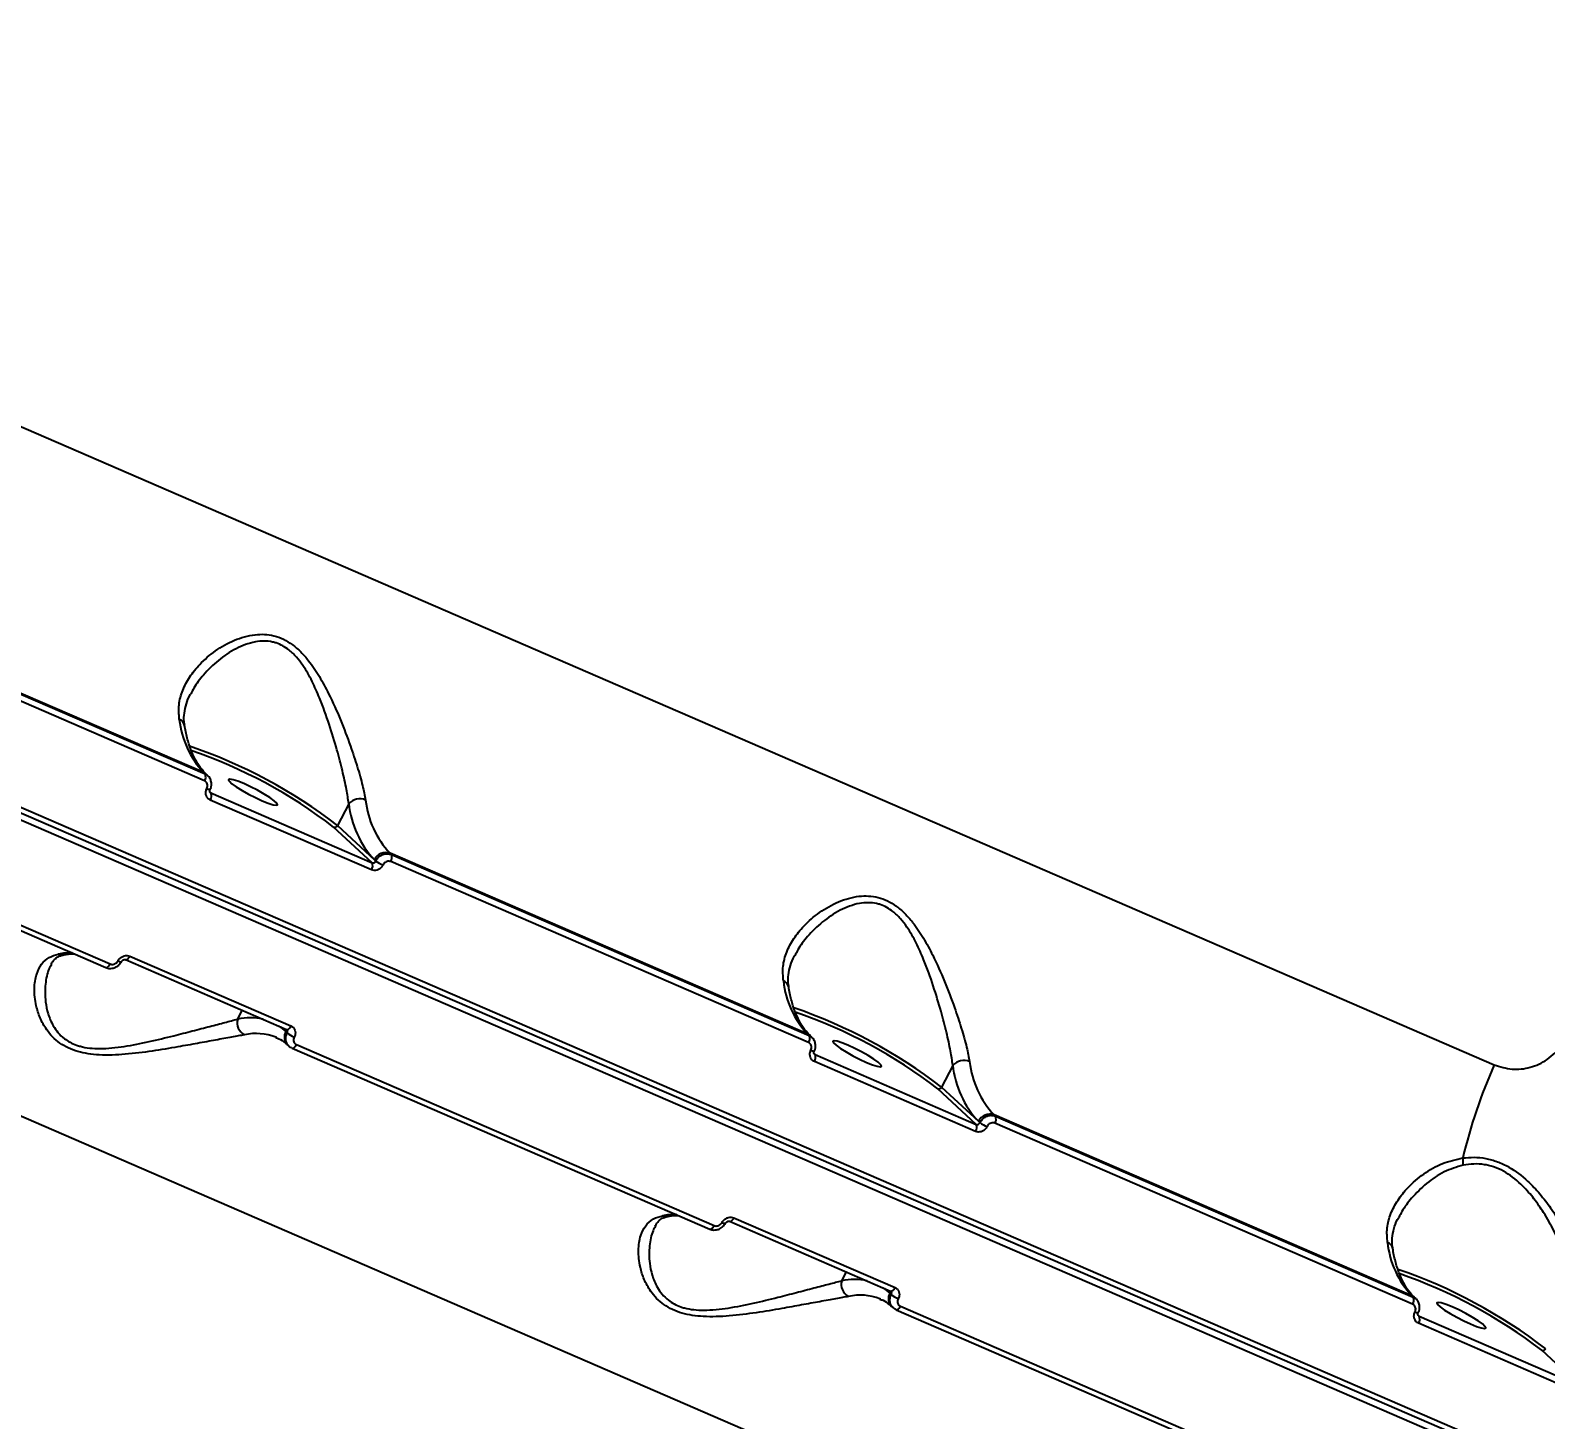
# Model space of a CAD drawing. Header units: millimetres. Extents: x -4153 to 4002, y -5023 to 3197.
# Drawn here: x -508.7 to -260.3, y -1934.5 to -1706.7 of the extents above; entities that cross this region are included whole.
import ezdxf

# ---------------------------------------------------------------- set-up
doc = ezdxf.new("R2010")
doc.units = ezdxf.units.MM
for name, color, linetype in [('DIKOM_ОБЪЕКТ', 7, 'Continuous'), ('DIKOM_РАЗМЕР_ЗОНА', 7, 'Continuous'), ('DIKOM_РАЗМЕР_ОБЪЕКТА', 7, 'Continuous')]:
    doc.layers.add(name, color=color, linetype=linetype)
doc.styles.add('style1', font='arialbd.ttf', dxfattribs={"width": 0.8})
doc.dimstyles.new('1-50', dxfattribs={"dimtxt": 300, "dimasz": 200, "dimexe": 100, "dimexo": 0, "dimgap": 100, "dimtad": 1, "dimtxsty": 'style1', "dimcen": 200, "dimclrd": 7, "dimclre": 7, "dimclrt": 7, "dimadec": 1, "dimazin": 2, "dimtfac": 1, "dimtmove": 0, "dimatfit": 2, "dimfxl": 0, "dimlwd": 25, "dimlwe": 18, "dimarcsym": 0})

# ---------------------------------------------------------------- blocks, each defined once
blk = doc.blocks.new('*D9')
at = {"layer": 'Defpoints', "color": 0, "transparency": 16777216}
for p in [(2370.19, 1747.32), (-2106.31, -2974.61), (1195.51, -2974.61)]:
    blk.add_point(p, dxfattribs=at)
at = {"layer": 'DIKOM_РАЗМЕР_ОБЪЕКТА', "color": 7, "lineweight": 18, "transparency": 16777216}
for p, q in [((2370.19, 1747.32), (-2206.31, 1747.32)), ((1195.51, -2974.61), (-2206.31, -2974.61))]:
    blk.add_line(p, q, dxfattribs=at)
at = {"layer": 'DIKOM_РАЗМЕР_ОБЪЕКТА', "color": 7, "lineweight": 25, "transparency": 16777216}
blk.add_line((-2106.31, 1547.32), (-2106.31, -2774.61), dxfattribs=at)
at = {"layer": 'DIKOM_РАЗМЕР_ОБЪЕКТА', "color": 7, "transparency": 16777216}
for points in [[(-2139.64, 1547.32), (-2072.98, 1547.32), (-2106.31, 1747.32)], [(-2139.64, -2774.61), (-2072.98, -2774.61), (-2106.31, -2974.61)]]:
    blk.add_solid(points, dxfattribs=at)
at = {"layer": 'DIKOM_РАЗМЕР_ОБЪЕКТА', "color": 7, "transparency": 16777216, "insert": (-2359.48, -612.26), "char_height": 300, "attachment_point": 5, "rotation": 90, "style": 'style1'}
blk.add_mtext('{\\fArial|b0|i0|c204|p34;4700}', dxfattribs=at)
blk = doc.blocks.new('*D10')
at = {"layer": 'Defpoints', "color": 0, "transparency": 16777216}
for p in [(4001.69, -909.96), (-3216.31, -1859.46), (4001.69, -4923)]:
    blk.add_point(p, dxfattribs=at)
at = {"layer": 'DIKOM_РАЗМЕР_ЗОНА', "color": 7, "lineweight": 18, "transparency": 16777216}
for p, q in [((4001.69, -909.96), (4001.69, -5023)), ((-3216.31, -1859.46), (-3216.31, -5023))]:
    blk.add_line(p, q, dxfattribs=at)
at = {"layer": 'DIKOM_РАЗМЕР_ЗОНА', "color": 7, "lineweight": 25, "transparency": 16777216}
blk.add_line((-3016.31, -4923), (3801.69, -4923), dxfattribs=at)
at = {"layer": 'DIKOM_РАЗМЕР_ЗОНА', "color": 7, "transparency": 16777216}
for points in [[(-3016.31, -4889.67), (-3016.31, -4956.33), (-3216.31, -4923)], [(3801.69, -4889.67), (3801.69, -4956.33), (4001.69, -4923)]]:
    blk.add_solid(points, dxfattribs=at)
at = {"layer": 'DIKOM_РАЗМЕР_ЗОНА', "color": 7, "transparency": 16777216, "insert": (392.69, -4669.83), "char_height": 300, "attachment_point": 5, "style": 'style1'}
blk.add_mtext('{\\fArial|b0|i0|c204|p34;7200}', dxfattribs=at)
blk = doc.blocks.new('*D11')
at = {"layer": 'Defpoints', "color": 0, "transparency": 16777216}
for p in [(2631.36, 3197.31), (-3702.81, -4429.79), (2071.05, -4429.79)]:
    blk.add_point(p, dxfattribs=at)
at = {"layer": 'DIKOM_РАЗМЕР_ЗОНА', "color": 7, "lineweight": 18, "transparency": 16777216}
for p, q in [((2631.36, 3197.31), (-3802.81, 3197.31)), ((2071.05, -4429.79), (-3802.81, -4429.79))]:
    blk.add_line(p, q, dxfattribs=at)
at = {"layer": 'DIKOM_РАЗМЕР_ЗОНА', "color": 7, "lineweight": 25, "transparency": 16777216}
blk.add_line((-3702.81, 2997.31), (-3702.81, -4229.79), dxfattribs=at)
at = {"layer": 'DIKOM_РАЗМЕР_ЗОНА', "color": 7, "transparency": 16777216}
for points in [[(-3736.14, 2997.31), (-3669.48, 2997.31), (-3702.81, 3197.31)], [(-3736.14, -4229.79), (-3669.48, -4229.79), (-3702.81, -4429.79)]]:
    blk.add_solid(points, dxfattribs=at)
at = {"layer": 'DIKOM_РАЗМЕР_ЗОНА', "color": 7, "transparency": 16777216, "insert": (-3955.98, -616.24), "char_height": 300, "attachment_point": 5, "rotation": 90, "style": 'style1'}
blk.add_mtext('{\\fArial|b0|i0|c204|p34;7600}', dxfattribs=at)
blk = doc.blocks.new('*D12')
at = {"layer": 'Defpoints', "color": 0, "transparency": 16777216}
for p in [(-1688.31, 690.56), (2486.69, 690.56), (-1688.31, -3442.2)]:
    blk.add_point(p, dxfattribs=at)
at = {"layer": 'DIKOM_РАЗМЕР_ОБЪЕКТА', "color": 7, "lineweight": 18, "transparency": 16777216}
for p, q in [((-1688.31, 690.56), (-1688.31, -3542.2)), ((2486.69, 690.56), (2486.69, -3542.2))]:
    blk.add_line(p, q, dxfattribs=at)
at = {"layer": 'DIKOM_РАЗМЕР_ОБЪЕКТА', "color": 7, "lineweight": 25, "transparency": 16777216}
blk.add_line((2286.69, -3442.2), (-1488.31, -3442.2), dxfattribs=at)
at = {"layer": 'DIKOM_РАЗМЕР_ОБЪЕКТА', "color": 7, "transparency": 16777216}
for points in [[(-1488.31, -3408.87), (-1488.31, -3475.54), (-1688.31, -3442.2)], [(2286.69, -3408.87), (2286.69, -3475.54), (2486.69, -3442.2)]]:
    blk.add_solid(points, dxfattribs=at)
at = {"layer": 'DIKOM_РАЗМЕР_ОБЪЕКТА', "color": 7, "transparency": 16777216, "insert": (399.19, -3189.03), "char_height": 300, "attachment_point": 5, "style": 'style1'}
blk.add_mtext('{\\fArial|b0|i0|c204|p34;4175}', dxfattribs=at)

msp = doc.modelspace()

# ---------------------------------------------------------------- linework, layer by layer
at = {"layer": 'DIKOM_ОБЪЕКТ', "color": 7, "linetype": 'Continuous'}
for p, q in [((-557.58, -1751.196), (-268.723, -1876.294)), ((-623.009, -1786.171), (-223.561, -1959.163)), ((-622.274, -1785.563), (-222.827, -1958.555)), ((-223.737, -1960.32), (-623.184, -1787.328)), ((-480.294, -1828.412), (-548.794, -1798.746)), ((-480.172, -1829.774), (-548.673, -1800.108)), ((-548.573, -1798.951), (-480.072, -1828.618)), ((-480.072, -1828.618), (-480.294, -1828.412)), ((-564.858, -1830.683), (-496.358, -1860.349)), ((-564.144, -1830.113), (-495.643, -1859.779)), ((-479.619, -1828.913), (-479.841, -1828.707)), ((-479.27, -1831.595), (-479.112, -1831.741)), ((-452.805, -1844.34), (-479.215, -1832.903)), ((-479.112, -1831.741), (-452.702, -1843.179)), ((-456.521, -1833.508), (-458.36, -1837.074)), ((-452.702, -1843.179), (-459, -1837.336)), ((-458.36, -1837.074), (-452.316, -1842.683)), ((-452.316, -1842.683), (-452.081, -1842.901)), ((-381.257, -1871.303), (-449.758, -1841.637)), ((-449.758, -1841.637), (-449.536, -1841.842)), ((-381.136, -1872.664), (-449.636, -1842.998)), ((-449.536, -1841.842), (-381.036, -1871.508)), ((-316.39, -1968.741), (-605.247, -1843.643)), ((-493.128, -1859.071), (-466.718, -1870.509)), ((-492.411, -1858.496), (-466.001, -1869.933)), ((-474.725, -1868.813), (-473.978, -1867.365)), ((-466.842, -1870.856), (-467.652, -1870.105)), ((-466.724, -1870.512), (-466.667, -1870.545)), ((-468.361, -1871.842), (-468.497, -1871.784)), ((-466.608, -1871.074), (-466.842, -1870.856)), ((-466.552, -1873.036), (-466.33, -1873.243)), ((-465.107, -1873.004), (-396.607, -1902.67)), ((-381.036, -1871.508), (-381.257, -1871.303)), ((-380.582, -1871.804), (-380.805, -1871.598)), ((-465.878, -1873.537), (-465.822, -1873.574)), ((-465.822, -1873.574), (-397.321, -1903.24)), ((-380.233, -1874.486), (-380.076, -1874.632)), ((-380.076, -1874.632), (-353.666, -1886.07)), ((-353.769, -1887.231), (-380.178, -1875.794)), ((-357.485, -1876.399), (-359.323, -1879.965)), ((-353.666, -1886.07), (-359.963, -1880.226)), ((-359.323, -1879.965), (-353.279, -1885.573)), ((-353.279, -1885.573), (-353.044, -1885.791)), ((-282.221, -1914.193), (-350.721, -1884.527)), ((-350.721, -1884.527), (-350.499, -1884.733)), ((-350.499, -1884.733), (-281.999, -1914.399)), ((-282.099, -1915.555), (-350.599, -1885.889)), ((-394.092, -1901.962), (-367.682, -1913.4)), ((-393.374, -1901.386), (-366.964, -1912.824)), ((-375.688, -1911.704), (-374.942, -1910.255)), ((-367.806, -1913.746), (-368.615, -1912.995)), ((-369.325, -1914.732), (-369.46, -1914.675)), ((-367.571, -1913.964), (-367.806, -1913.746)), ((-367.687, -1913.402), (-367.63, -1913.436)), ((-281.999, -1914.399), (-282.221, -1914.193)), ((-281.546, -1914.695), (-281.768, -1914.488)), ((-367.516, -1915.927), (-367.293, -1916.133)), ((-366.841, -1916.427), (-366.785, -1916.465)), ((-366.785, -1916.465), (-298.284, -1946.131)), ((-366.07, -1915.894), (-297.57, -1945.56)), ((-281.196, -1917.377), (-281.039, -1917.523)), ((-281.039, -1917.523), (-254.629, -1928.96)), ((-254.732, -1930.122), (-281.141, -1918.684)), ((-254.629, -1928.96), (-260.926, -1923.117))]:
    msp.add_line(p, q, dxfattribs=at)
at = {"layer": 'DIKOM_ОБЪЕКТ', "color": 7, "linetype": 'Continuous', "flags": 128}
for points in [[(-479.841, -1828.707), (-479.989, -1828.585), (-480.294, -1828.412)], [(-473.716, -1830.214), (-474.701, -1829.818), (-475.484, -1829.567), (-476.001, -1829.483), (-476.211, -1829.571), (-476.096, -1829.825), (-475.666, -1830.224), (-474.955, -1830.736), (-474.021, -1831.32), (-472.941, -1831.927), (-471.801, -1832.509), (-470.693, -1833.019), (-469.708, -1833.416), (-468.925, -1833.666), (-468.408, -1833.751), (-468.198, -1833.663), (-468.313, -1833.408), (-468.744, -1833.009), (-469.454, -1832.497), (-470.387, -1831.914), (-471.468, -1831.307), (-472.608, -1830.724), (-473.716, -1830.214)], [(-496.358, -1860.349), (-496.342, -1860.355), (-496.256, -1860.365), (-496.159, -1860.34), (-496.055, -1860.283), (-495.948, -1860.194), (-495.841, -1860.077), (-495.738, -1859.937), (-495.643, -1859.779)], [(-493.129, -1859.071), (-493.112, -1859.077), (-493.026, -1859.087), (-492.928, -1859.062), (-492.824, -1859.003), (-492.716, -1858.914), (-492.608, -1858.796), (-492.505, -1858.655), (-492.411, -1858.496)], [(-467.973, -1869.966), (-467.652, -1870.188), (-466.842, -1870.856)], [(-466.718, -1870.509), (-466.702, -1870.515), (-466.616, -1870.524), (-466.519, -1870.499), (-466.414, -1870.441), (-466.306, -1870.351), (-466.199, -1870.234), (-466.096, -1870.093), (-466.001, -1869.933)], [(-465.822, -1873.574), (-465.806, -1873.58), (-465.72, -1873.59), (-465.623, -1873.565), (-465.519, -1873.507), (-465.411, -1873.419), (-465.304, -1873.302), (-465.202, -1873.162), (-465.107, -1873.004)], [(-380.805, -1871.598), (-380.953, -1871.476), (-381.257, -1871.303)], [(-374.679, -1873.105), (-375.664, -1872.709), (-376.447, -1872.458), (-376.964, -1872.374), (-377.174, -1872.462), (-377.059, -1872.716), (-376.629, -1873.115), (-375.918, -1873.627), (-374.985, -1874.21), (-373.904, -1874.818), (-372.764, -1875.4), (-371.656, -1875.91), (-370.671, -1876.306), (-369.888, -1876.557), (-369.371, -1876.642), (-369.162, -1876.553), (-369.277, -1876.299), (-369.707, -1875.9), (-370.417, -1875.388), (-371.351, -1874.805), (-372.431, -1874.197), (-373.572, -1873.615), (-374.679, -1873.105)], [(-397.321, -1903.24), (-397.306, -1903.246), (-397.22, -1903.256), (-397.123, -1903.231), (-397.019, -1903.173), (-396.911, -1903.085), (-396.804, -1902.968), (-396.701, -1902.828), (-396.607, -1902.67)], [(-394.092, -1901.962), (-394.076, -1901.968), (-393.989, -1901.977), (-393.892, -1901.953), (-393.787, -1901.894), (-393.679, -1901.804), (-393.572, -1901.687), (-393.469, -1901.546), (-393.374, -1901.386)], [(-368.936, -1912.856), (-368.615, -1913.079), (-367.806, -1913.746)], [(-367.682, -1913.4), (-367.666, -1913.405), (-367.579, -1913.415), (-367.482, -1913.39), (-367.377, -1913.332), (-367.269, -1913.242), (-367.162, -1913.125), (-367.059, -1912.983), (-366.964, -1912.824)], [(-281.768, -1914.488), (-281.916, -1914.367), (-282.221, -1914.193)], [(-275.643, -1915.996), (-276.627, -1915.599), (-277.41, -1915.349), (-277.928, -1915.264), (-278.137, -1915.353), (-278.022, -1915.607), (-277.592, -1916.006), (-276.882, -1916.518), (-275.948, -1917.101), (-274.867, -1917.708), (-273.727, -1918.291), (-272.62, -1918.801), (-271.635, -1919.197), (-270.852, -1919.448), (-270.335, -1919.532), (-270.125, -1919.444), (-270.24, -1919.19), (-270.67, -1918.791), (-271.381, -1918.279), (-272.314, -1917.695), (-273.395, -1917.088), (-274.535, -1916.506), (-275.643, -1915.996)], [(-366.785, -1916.465), (-366.769, -1916.471), (-366.683, -1916.48), (-366.586, -1916.456), (-366.482, -1916.398), (-366.375, -1916.309), (-366.268, -1916.193), (-366.165, -1916.053), (-366.07, -1915.894)]]:
    msp.add_lwpolyline(points, dxfattribs=at)
at = {"layer": 'DIKOM_ОБЪЕКТ', "color": 7, "linetype": 'Continuous'}
for centre, radius, start, end in [((-469.277, -1818.076), 15.106, 186.07462, 223.1751), ((-484.77, -1820.957), 1.366, 12.25803, 69.83847), ((-510.194, -1904.621), 85.144, 52.49801, 71.09357), ((-509.345, -1902.973), 82.722, 52.51126, 70.98534), ((-481.136, -1829.108), 1.171, 325.37086, 24.75186), ((-479.194, -1830.052), 1.141, 238.59686, 267.4381), ((-480.181, -1832.232), 1.176, 325.23237, 24.67999), ((-454.703, -1835.193), 2.479, 67.71714, 137.18629), ((-438.742, -1831.301), 15.106, 186.0727, 223.17583), ((-440.749, -1831.83), 15.861, 186.07318, 223.17611), ((-458.823, -1836.854), 0.513, 249.92359, 334.55284), ((-453.77, -1843.67), 1.175, 325.22253, 24.68776), ((-450.463, -1843.563), 2.052, 69.88944, 154.58158), ((-448.332, -1837.356), 6.694, 235.93458, 247.41138), ((-450.598, -1842.333), 1.17, 325.33104, 24.79169), ((-502.158, -1868.127), 10.161, 88.27331, 101.2668), ((-503.517, -1856.746), 1.547, 246.1276, 280.2311), ((-493.91, -1858.641), 0.764, 234.88047, 279.21908), ((-370.241, -1860.966), 15.106, 186.07462, 223.1751), ((-385.734, -1863.849), 1.368, 12.28797, 69.80853), ((-411.149, -1947.496), 85.126, 52.49603, 71.09555), ((-410.312, -1945.873), 82.732, 52.51287, 70.98463), ((-472.641, -1869.437), 2.175, 163.3407, 243.6409), ((-472.717, -1878.443), 9.837, 77.33431, 101.7802), ((-471.709, -1880.005), 8.826, 68.65906, 102.41966), ((-465.255, -1871.754), 1.824, 150.47874, 224.67855), ((-463.915, -1867.972), 4.107, 229.03734, 247.84102), ((-382.098, -1871.999), 1.17, 325.33383, 24.76544), ((-380.156, -1872.939), 1.145, 238.64947, 267.38549), ((-381.144, -1875.123), 1.175, 325.22253, 24.68776), ((-355.666, -1878.082), 2.478, 67.69916, 137.20427), ((-341.716, -1874.722), 15.857, 186.07012, 223.18029), ((-339.709, -1874.193), 15.102, 186.06855, 223.18116), ((-189.523, -1911.44), 86.648, 156.07043, 166.75004), ((-359.786, -1879.745), 0.513, 249.86006, 334.57977), ((-351.426, -1886.454), 2.052, 69.89713, 154.57388), ((-351.563, -1885.223), 1.171, 325.37086, 24.75186), ((-354.733, -1886.561), 1.174, 325.18578, 24.70117), ((-349.275, -1880.213), 6.732, 235.95394, 247.36436), ((-277.235, -1892.302), 3.446, 352.32114, 12.09027), ((-403.121, -1911.017), 10.161, 88.27331, 101.2668), ((-404.48, -1899.638), 1.547, 246.12158, 280.23712), ((-394.873, -1901.532), 0.764, 234.88047, 279.21908), ((-271.204, -1903.857), 15.106, 186.07414, 223.17558), ((-286.697, -1906.739), 1.367, 12.28342, 69.81308), ((-312.126, -1990.412), 85.155, 52.49921, 71.09237), ((-373.603, -1912.327), 2.176, 163.3496, 243.61919), ((-373.68, -1921.342), 9.845, 77.34479, 101.76971), ((-311.27, -1988.754), 82.72, 52.51157, 70.98593), ((-372.672, -1922.894), 8.824, 68.65458, 102.42455), ((-366.218, -1914.645), 1.824, 150.48355, 224.6721), ((-364.876, -1910.859), 4.112, 229.04173, 247.82993), ((-283.06, -1914.89), 1.169, 325.30938, 24.81335), ((-281.122, -1915.835), 1.139, 238.59938, 267.46754), ((-282.107, -1918.014), 1.175, 325.22253, 24.68776), ((-260.75, -1922.635), 0.513, 249.89988, 334.57654)]:
    msp.add_arc(centre, radius, start, end, dxfattribs=at)
for points, knots in [([(-484.299, -1819.674), (-484.36, -1818.868), (-484.483, -1817.254), (-483.825, -1814.913), (-482.653, -1812.689), (-480.872, -1810.478), (-478.452, -1808.364), (-475.389, -1806.615), (-472.097, -1805.634), (-469.272, -1805.741), (-467.222, -1806.489), (-465.729, -1807.385), (-464.35, -1808.596), (-462.835, -1810.337), (-461.299, -1812.638), (-459.551, -1815.912), (-457.83, -1819.769), (-456.299, -1823.826), (-455.097, -1827.45), (-454.235, -1830.469), (-453.911, -1832.133), (-453.762, -1832.899)], [0, 0, 0, 0, 0.0554748, 0.1110225, 0.1664974, 0.2220072, 0.2900238, 0.3579638, 0.4226768, 0.4774079, 0.5052468, 0.5330962, 0.5627106, 0.5923766, 0.64043, 0.6885799, 0.7603256, 0.8320629, 0.8910007, 0.9498689, 1, 1, 1, 1]), ([(-456.521, -1833.508), (-456.633, -1832.741), (-456.876, -1831.078), (-457.546, -1828.076), (-458.481, -1824.491), (-459.7, -1820.46), (-461.062, -1816.653), (-462.505, -1813.402), (-463.774, -1811.148), (-465.081, -1809.433), (-466.493, -1808.061), (-467.88, -1807.292), (-469.273, -1806.912), (-470.426, -1806.792), (-472.495, -1806.998), (-475.118, -1808.013), (-477.991, -1809.955), (-480.261, -1812.214), (-481.74, -1814.113), (-482.255, -1815.206), (-482.409, -1815.532)], [0, 0, 0, 0, 0.0593781, 0.1286946, 0.1998926, 0.2841089, 0.3705427, 0.4258957, 0.4823741, 0.5152272, 0.5489629, 0.5972501, 0.6101138, 0.6402427, 0.6713743, 0.7457537, 0.8249942, 0.9064119, 0.972099, 1, 1, 1, 1]), ([(-483.4, -1820.674), (-483.441, -1820.471), (-483.576, -1819.795), (-483.511, -1818.616), (-483.175, -1817.121), (-482.801, -1816.069), (-482.477, -1815.543), (-482.466, -1815.524)], [0, 0, 0, 0, 0.1175118, 0.3916345, 0.6860356, 0.988918, 1, 1, 1, 1]), ([(-479.841, -1828.707), (-480.007, -1828.544), (-480.511, -1828.049), (-481.277, -1827.017), (-482.083, -1825.509), (-482.745, -1823.747), (-483.179, -1822.101), (-483.371, -1821.023), (-483.434, -1820.672)], [0, 0, 0, 0, 0.1024817, 0.3106724, 0.5124651, 0.7099252, 0.9057043, 1, 1, 1, 1]), ([(-479.789, -1831.026), (-479.748, -1830.921), (-479.667, -1830.712), (-479.677, -1830.382), (-479.786, -1830.089), (-479.966, -1829.882), (-480.114, -1829.804), (-480.172, -1829.774)], [0, 0, 0, 0, 0.21513512, 0.43015902, 0.64498865, 0.8595097, 1, 1, 1, 1]), ([(-480.072, -1828.618), (-479.95, -1828.672), (-479.784, -1828.747), (-479.67, -1828.884), (-479.641, -1828.92)], [0, 0, 0, 0, 0.7392921, 1, 1, 1, 1]), ([(-479.259, -1831.185), (-479.229, -1831.133), (-479.069, -1830.859), (-478.99, -1830.289), (-479.129, -1829.576), (-479.377, -1829.087), (-479.612, -1828.935), (-479.639, -1828.917)], [0, 0, 0, 0, 0.0710422, 0.3784056, 0.6580627, 0.9599228, 1, 1, 1, 1]), ([(-479.215, -1832.903), (-479.303, -1832.857), (-479.524, -1832.741), (-479.793, -1832.43), (-479.957, -1831.991), (-479.971, -1831.496), (-479.85, -1831.183), (-479.789, -1831.026)], [0, 0, 0, 0, 0.140639, 0.3551374, 0.5699163, 0.7849149, 1, 1, 1, 1]), ([(-479.221, -1831.659), (-479.232, -1831.653), (-479.269, -1831.631), (-479.303, -1831.548), (-479.311, -1831.401), (-479.289, -1831.28), (-479.252, -1831.213), (-479.241, -1831.193)], [0, 0, 0, 0, 0.1445709, 0.4913403, 0.7174862, 0.9150372, 1, 1, 1, 1]), ([(-479.224, -1831.662), (-479.215, -1831.672), (-479.186, -1831.708), (-479.143, -1831.728), (-479.112, -1831.741)], [0, 0, 0, 0, 0.2854471, 1, 1, 1, 1]), ([(-452.702, -1843.179), (-452.654, -1843.194), (-452.556, -1843.224), (-452.397, -1843.199), (-452.25, -1843.124), (-452.142, -1843.016), (-452.099, -1842.933), (-452.081, -1842.901)], [0, 0, 0, 0, 0.2139332, 0.428204, 0.6428715, 0.8579137, 1, 1, 1, 1]), ([(-452.081, -1842.901), (-452.007, -1842.773), (-451.82, -1842.452), (-451.37, -1842.039), (-450.77, -1841.751), (-450.122, -1841.66), (-449.731, -1841.781), (-449.536, -1841.842)], [0, 0, 0, 0, 0.1416774, 0.356447, 0.5709434, 0.785484, 1, 1, 1, 1]), ([(-449.636, -1842.998), (-449.734, -1842.968), (-449.929, -1842.907), (-450.252, -1842.955), (-450.551, -1843.101), (-450.774, -1843.309), (-450.866, -1843.471), (-450.903, -1843.536)], [0, 0, 0, 0, 0.2142349, 0.4285837, 0.6431744, 0.8580592, 1, 1, 1, 1]), ([(-450.903, -1843.536), (-450.958, -1843.632), (-451.096, -1843.875), (-451.432, -1844.188), (-451.88, -1844.406), (-452.366, -1844.477), (-452.659, -1844.386), (-452.805, -1844.34)], [0, 0, 0, 0, 0.1418903, 0.3567173, 0.5713851, 0.7857031, 1, 1, 1, 1]), ([(-385.262, -1862.565), (-385.324, -1861.759), (-385.447, -1860.145), (-384.789, -1857.804), (-383.616, -1855.58), (-381.836, -1853.368), (-379.416, -1851.255), (-376.352, -1849.506), (-373.061, -1848.524), (-370.235, -1848.631), (-368.186, -1849.38), (-366.693, -1850.276), (-365.314, -1851.486), (-363.798, -1853.228), (-362.262, -1855.529), (-360.514, -1858.803), (-358.794, -1862.659), (-357.262, -1866.717), (-356.06, -1870.341), (-355.198, -1873.359), (-354.875, -1875.024), (-354.726, -1875.79)], [0, 0, 0, 0, 0.0554761, 0.1110238, 0.1664974, 0.2220056, 0.2900242, 0.3579642, 0.4226754, 0.4774086, 0.5052475, 0.533094, 0.5627084, 0.5923748, 0.6404302, 0.68858, 0.7603256, 0.8320633, 0.891001, 0.9498663, 1, 1, 1, 1]), ([(-357.485, -1876.399), (-357.597, -1875.632), (-357.839, -1873.969), (-358.509, -1870.967), (-359.445, -1867.382), (-360.664, -1863.351), (-362.026, -1859.544), (-363.468, -1856.293), (-364.738, -1854.039), (-366.045, -1852.324), (-367.456, -1850.951), (-368.844, -1850.183), (-370.236, -1849.803), (-371.389, -1849.682), (-373.458, -1849.889), (-376.081, -1850.903), (-378.954, -1852.846), (-381.224, -1855.105), (-382.703, -1857.004), (-383.219, -1858.096), (-383.373, -1858.422)], [0, 0, 0, 0, 0.0593796, 0.128695, 0.199893, 0.2841095, 0.3705451, 0.4258963, 0.482377, 0.5152313, 0.5489641, 0.5972549, 0.6101149, 0.6402438, 0.6713755, 0.7457549, 0.8249954, 0.9064132, 0.9721004, 1, 1, 1, 1]), ([(-473.607, -1871.386), (-474.279, -1871.512), (-475.624, -1871.763), (-478.289, -1872.241), (-481.268, -1872.789), (-484.758, -1873.414), (-488.727, -1874.091), (-493.082, -1874.641), (-497.246, -1874.813), (-500.439, -1874.365), (-502.534, -1873.573), (-503.946, -1872.754), (-505.12, -1871.733), (-506.259, -1870.34), (-507.189, -1868.603), (-507.907, -1866.284), (-508.165, -1863.784), (-507.81, -1861.477), (-506.952, -1859.766), (-505.778, -1858.636), (-504.658, -1858.311), (-504.143, -1858.161)], [0, 0, 0, 0, 0.0554779, 0.1110241, 0.1664969, 0.2220048, 0.2900257, 0.3579645, 0.4226751, 0.4774084, 0.5052479, 0.5330963, 0.5627113, 0.5923767, 0.6404317, 0.6885827, 0.760326, 0.8320604, 0.8910012, 0.949867, 1, 1, 1, 1]), ([(-505.308, -1859.873), (-505.221, -1859.7), (-504.988, -1859.232), (-504.499, -1858.785), (-503.942, -1858.435), (-503.423, -1858.322), (-503.218, -1858.278)], [0, 0, 0, 0, 0.1889924, 0.5107018, 0.8061164, 1, 1, 1, 1]), ([(-503.234, -1858.267), (-502.969, -1858.221), (-502.355, -1858.113), (-501.807, -1858.12), (-501.495, -1858.125)], [0, 0, 0, 0, 0.4317591, 1, 1, 1, 1]), ([(-505.273, -1859.892), (-505.411, -1860.127), (-505.935, -1861.019), (-506.324, -1863.067), (-506.348, -1865.587), (-505.874, -1867.939), (-505.174, -1869.664), (-504.227, -1871.046), (-503.044, -1872.206), (-501.704, -1872.929), (-500.247, -1873.371), (-498.981, -1873.596), (-496.575, -1873.702), (-493.246, -1873.341), (-489.176, -1872.515), (-485.438, -1871.6), (-482.114, -1870.743), (-479.284, -1870.004), (-476.711, -1869.339), (-475.393, -1868.99), (-474.725, -1868.813)], [0, 0, 0, 0, 0.0301273, 0.1142512, 0.2005882, 0.2558802, 0.3122969, 0.3451122, 0.3788079, 0.4270405, 0.439892, 0.4699846, 0.5010815, 0.5753808, 0.6545322, 0.7358576, 0.80147, 0.8682306, 0.9331964, 1, 1, 1, 1]), ([(-496.35, -1860.332), (-496.295, -1860.361), (-496.043, -1860.497), (-495.498, -1860.533), (-494.804, -1860.377), (-494.177, -1859.985), (-493.922, -1859.581), (-493.801, -1859.387)], [0, 0, 0, 0, 0.0627569, 0.291851, 0.5280175, 0.7742509, 1, 1, 1, 1]), ([(-495.643, -1859.779), (-495.545, -1859.809), (-495.349, -1859.87), (-495.022, -1859.828), (-494.716, -1859.688), (-494.486, -1859.486), (-494.388, -1859.329), (-494.35, -1859.266)], [0, 0, 0, 0, 0.2142584, 0.4285496, 0.6431211, 0.8580673, 1, 1, 1, 1]), ([(-494.35, -1859.266), (-494.292, -1859.172), (-494.146, -1858.936), (-493.8, -1858.633), (-493.343, -1858.423), (-492.851, -1858.358), (-492.558, -1858.45), (-492.411, -1858.496)], [0, 0, 0, 0, 0.141858, 0.3567395, 0.5713328, 0.7857526, 1, 1, 1, 1]), ([(-493.783, -1859.396), (-493.769, -1859.369), (-493.732, -1859.297), (-493.627, -1859.19), (-493.49, -1859.1), (-493.348, -1859.052), (-493.224, -1859.044), (-493.154, -1859.058), (-493.133, -1859.07), (-493.129, -1859.072)], [0, 0, 0, 0, 0.0995741, 0.2665395, 0.4282343, 0.5938727, 0.7683776, 0.9627594, 1, 1, 1, 1]), ([(-384.364, -1863.564), (-384.404, -1863.362), (-384.539, -1862.686), (-384.474, -1861.507), (-384.139, -1860.012), (-383.764, -1858.96), (-383.44, -1858.434), (-383.429, -1858.415)], [0, 0, 0, 0, 0.1175095, 0.3916328, 0.6860452, 0.9889179, 1, 1, 1, 1]), ([(-380.805, -1871.598), (-380.971, -1871.435), (-381.474, -1870.94), (-382.24, -1869.908), (-383.046, -1868.399), (-383.709, -1866.638), (-384.142, -1864.992), (-384.335, -1863.913), (-384.397, -1863.563)], [0, 0, 0, 0, 0.1024879, 0.3106789, 0.5124714, 0.7099318, 0.9057109, 1, 1, 1, 1]), ([(-466.608, -1871.074), (-466.584, -1871.024), (-466.538, -1870.925), (-466.537, -1870.768), (-466.578, -1870.634), (-466.641, -1870.573), (-466.668, -1870.546)], [0, 0, 0, 0, 0.2660725, 0.5313447, 0.7963213, 1, 1, 1, 1]), ([(-466.001, -1869.933), (-465.913, -1869.979), (-465.692, -1870.094), (-465.428, -1870.402), (-465.272, -1870.833), (-465.268, -1871.318), (-465.399, -1871.623), (-465.464, -1871.776)], [0, 0, 0, 0, 0.1405647, 0.3551099, 0.5698258, 0.7848649, 1, 1, 1, 1]), ([(-468.483, -1871.829), (-468.309, -1871.891), (-467.739, -1872.095), (-467.117, -1872.537), (-466.665, -1872.937), (-466.552, -1873.036)], [0, 0, 0, 0, 0.2480379, 0.8124365, 1, 1, 1, 1]), ([(-466.314, -1873.229), (-466.422, -1873.123), (-466.673, -1872.878), (-466.851, -1872.331), (-466.865, -1871.688), (-466.693, -1871.278), (-466.608, -1871.074)], [0, 0, 0, 0, 0.2009831, 0.4673164, 0.7337038, 1, 1, 1, 1]), ([(-465.878, -1873.537), (-466.001, -1873.482), (-466.169, -1873.406), (-466.283, -1873.267), (-466.314, -1873.229)], [0, 0, 0, 0, 0.7280642, 1, 1, 1, 1]), ([(-465.464, -1871.776), (-465.508, -1871.878), (-465.595, -1872.081), (-465.593, -1872.404), (-465.489, -1872.692), (-465.313, -1872.896), (-465.165, -1872.973), (-465.107, -1873.004)], [0, 0, 0, 0, 0.215162, 0.4301907, 0.6449746, 0.8594642, 1, 1, 1, 1]), ([(-380.752, -1873.917), (-380.711, -1873.812), (-380.63, -1873.603), (-380.64, -1873.273), (-380.75, -1872.98), (-380.929, -1872.772), (-381.077, -1872.695), (-381.136, -1872.664)], [0, 0, 0, 0, 0.2151004, 0.4302709, 0.6449973, 0.8594062, 1, 1, 1, 1]), ([(-381.036, -1871.508), (-380.913, -1871.563), (-380.747, -1871.637), (-380.634, -1871.775), (-380.604, -1871.811)], [0, 0, 0, 0, 0.739468, 1, 1, 1, 1]), ([(-380.222, -1874.075), (-380.192, -1874.024), (-380.033, -1873.75), (-379.953, -1873.18), (-380.092, -1872.467), (-380.34, -1871.978), (-380.575, -1871.826), (-380.603, -1871.808)], [0, 0, 0, 0, 0.0711276, 0.3783938, 0.6580517, 0.9599227, 1, 1, 1, 1]), ([(-380.178, -1875.794), (-380.266, -1875.748), (-380.488, -1875.632), (-380.756, -1875.321), (-380.92, -1874.881), (-380.935, -1874.387), (-380.813, -1874.073), (-380.752, -1873.917)], [0, 0, 0, 0, 0.1405954, 0.3550749, 0.5698775, 0.7848811, 1, 1, 1, 1]), ([(-380.184, -1874.55), (-380.195, -1874.543), (-380.233, -1874.521), (-380.266, -1874.439), (-380.274, -1874.292), (-380.252, -1874.171), (-380.215, -1874.104), (-380.204, -1874.084)], [0, 0, 0, 0, 0.14459372, 0.49153773, 0.71771933, 0.91505886, 1, 1, 1, 1]), ([(-380.187, -1874.552), (-380.179, -1874.563), (-380.149, -1874.599), (-380.106, -1874.618), (-380.076, -1874.632)], [0, 0, 0, 0, 0.2851051, 1, 1, 1, 1]), ([(-268.723, -1876.294), (-267.765, -1876.603), (-265.867, -1877.214), (-262.816, -1876.867), (-260.38, -1875.802), (-259.177, -1874.72), (-258.747, -1874.333)], [0, 0, 0, 0, 0.28856791, 0.57162072, 0.84702401, 1, 1, 1, 1]), ([(-353.044, -1885.791), (-352.97, -1885.663), (-352.784, -1885.342), (-352.334, -1884.93), (-351.734, -1884.642), (-351.085, -1884.551), (-350.695, -1884.672), (-350.499, -1884.733)], [0, 0, 0, 0, 0.1416854, 0.3564152, 0.5709314, 0.7854718, 1, 1, 1, 1]), ([(-351.866, -1886.426), (-351.922, -1886.523), (-352.06, -1886.766), (-352.395, -1887.079), (-352.843, -1887.297), (-353.329, -1887.367), (-353.622, -1887.277), (-353.769, -1887.231)], [0, 0, 0, 0, 0.1418111, 0.3567223, 0.5713152, 0.7857304, 1, 1, 1, 1]), ([(-353.666, -1886.07), (-353.617, -1886.085), (-353.52, -1886.115), (-353.36, -1886.089), (-353.214, -1886.014), (-353.106, -1885.907), (-353.062, -1885.824), (-353.044, -1885.791)], [0, 0, 0, 0, 0.2139559, 0.4281695, 0.6426606, 0.8576805, 1, 1, 1, 1]), ([(-350.599, -1885.889), (-350.697, -1885.859), (-350.892, -1885.798), (-351.215, -1885.845), (-351.514, -1885.991), (-351.737, -1886.2), (-351.83, -1886.362), (-351.866, -1886.426)], [0, 0, 0, 0, 0.2141765, 0.4285054, 0.6431345, 0.8579923, 1, 1, 1, 1]), ([(-286.226, -1905.456), (-286.287, -1904.649), (-286.41, -1903.036), (-285.752, -1900.695), (-284.579, -1898.471), (-282.8, -1896.256), (-280.374, -1894.161), (-277.352, -1892.35), (-275, -1891.831), (-273.865, -1891.58)], [0, 0, 0, 0, 0.13166345, 0.26349112, 0.3951378, 0.52687463, 0.68829593, 0.84953337, 1, 1, 1, 1]), ([(-273.819, -1892.762), (-274.875, -1893.082), (-277.078, -1893.748), (-279.913, -1895.753), (-282.188, -1897.992), (-283.675, -1899.907), (-284.196, -1901.013), (-284.355, -1901.351)], [0, 0, 0, 0, 0.2220705, 0.4634828, 0.7115241, 0.9116396, 1, 1, 1, 1]), ([(-273.865, -1891.58), (-273.257, -1891.524), (-272.041, -1891.413), (-270.121, -1891.603), (-268.191, -1892.14), (-265.815, -1893.259), (-263.44, -1895.088), (-261.21, -1897.456), (-259.287, -1899.966), (-257.506, -1902.789), (-255.943, -1905.842), (-254.758, -1908.814), (-254.049, -1911.291), (-253.845, -1912.696), (-253.768, -1913.231)], [0, 0, 0, 0, 0.0610564, 0.1220437, 0.1836224, 0.2451876, 0.3548575, 0.4369243, 0.5191013, 0.6228227, 0.7265993, 0.8310914, 0.9355794, 1, 1, 1, 1]), ([(-255.701, -1913.962), (-255.757, -1913.424), (-255.905, -1912.013), (-256.492, -1909.537), (-257.509, -1906.577), (-258.874, -1903.543), (-260.447, -1900.748), (-262.163, -1898.263), (-264.16, -1895.941), (-266.288, -1894.179), (-268.397, -1893.149), (-269.593, -1892.806), (-270.829, -1892.595), (-272.111, -1892.513), (-273.249, -1892.679), (-273.819, -1892.762)], [0, 0, 0, 0, 0.0653924, 0.1716653, 0.2779464, 0.3832133, 0.4884154, 0.5706785, 0.6528035, 0.7604341, 0.8161616, 0.8718866, 0.8800457, 0.9399721, 1, 1, 1, 1]), ([(-374.57, -1914.277), (-375.242, -1914.402), (-376.587, -1914.654), (-379.252, -1915.132), (-382.232, -1915.68), (-385.722, -1916.305), (-389.69, -1916.982), (-394.045, -1917.531), (-398.209, -1917.703), (-401.403, -1917.255), (-403.498, -1916.464), (-404.909, -1915.645), (-406.083, -1914.623), (-407.223, -1913.231), (-408.152, -1911.494), (-408.87, -1909.175), (-409.129, -1906.675), (-408.774, -1904.368), (-407.915, -1902.656), (-406.742, -1901.526), (-405.622, -1901.201), (-405.106, -1901.052)], [0, 0, 0, 0, 0.0554759, 0.1110219, 0.1664978, 0.2220065, 0.2900241, 0.3579632, 0.4226739, 0.4774073, 0.5052458, 0.5330942, 0.5627094, 0.5923749, 0.64043, 0.6885811, 0.7603268, 0.8320614, 0.8910009, 0.9498668, 1, 1, 1, 1]), ([(-406.236, -1902.782), (-406.374, -1903.017), (-406.899, -1903.909), (-407.287, -1905.958), (-407.311, -1908.478), (-406.837, -1910.83), (-406.138, -1912.555), (-405.191, -1913.936), (-404.007, -1915.097), (-402.668, -1915.82), (-401.21, -1916.262), (-399.945, -1916.486), (-397.539, -1916.593), (-394.21, -1916.232), (-390.139, -1915.406), (-386.401, -1914.491), (-383.077, -1913.633), (-380.248, -1912.895), (-377.674, -1912.23), (-376.356, -1911.881), (-375.688, -1911.704)], [0, 0, 0, 0, 0.0301291, 0.1142526, 0.2005892, 0.255881, 0.3122961, 0.3451113, 0.3788082, 0.427044, 0.4398895, 0.4699861, 0.5010831, 0.5753776, 0.6545329, 0.7358572, 0.8014713, 0.8682272, 0.9331943, 1, 1, 1, 1]), ([(-406.271, -1902.763), (-406.185, -1902.59), (-405.951, -1902.123), (-405.462, -1901.675), (-404.906, -1901.326), (-404.387, -1901.213), (-404.181, -1901.168)], [0, 0, 0, 0, 0.1889842, 0.5106968, 0.8061253, 1, 1, 1, 1]), ([(-404.197, -1901.158), (-403.932, -1901.111), (-403.319, -1901.003), (-402.77, -1901.011), (-402.458, -1901.015)], [0, 0, 0, 0, 0.4317591, 1, 1, 1, 1]), ([(-397.313, -1903.223), (-397.258, -1903.252), (-397.006, -1903.388), (-396.461, -1903.423), (-395.767, -1903.267), (-395.14, -1902.876), (-394.886, -1902.472), (-394.764, -1902.278)], [0, 0, 0, 0, 0.0627585, 0.2918584, 0.5280486, 0.7742452, 1, 1, 1, 1]), ([(-396.607, -1902.67), (-396.509, -1902.7), (-396.313, -1902.761), (-395.985, -1902.718), (-395.679, -1902.579), (-395.449, -1902.377), (-395.352, -1902.219), (-395.313, -1902.157)], [0, 0, 0, 0, 0.2142584, 0.4285496, 0.6431211, 0.8580673, 1, 1, 1, 1]), ([(-395.313, -1902.157), (-395.255, -1902.063), (-395.11, -1901.827), (-394.764, -1901.524), (-394.306, -1901.313), (-393.815, -1901.249), (-393.521, -1901.341), (-393.374, -1901.386)], [0, 0, 0, 0, 0.1418569, 0.3566617, 0.571336, 0.7857542, 1, 1, 1, 1]), ([(-394.746, -1902.287), (-394.733, -1902.26), (-394.695, -1902.188), (-394.59, -1902.081), (-394.453, -1901.991), (-394.311, -1901.942), (-394.187, -1901.934), (-394.118, -1901.949), (-394.096, -1901.961), (-394.093, -1901.963)], [0, 0, 0, 0, 0.0994668, 0.2665861, 0.4282571, 0.5937036, 0.7683747, 0.9627589, 1, 1, 1, 1]), ([(-285.335, -1906.455), (-285.361, -1906.346), (-285.495, -1905.771), (-285.463, -1904.703), (-285.202, -1903.219), (-284.823, -1902.079), (-284.457, -1901.456), (-284.389, -1901.341)], [0, 0, 0, 0, 0.0630731, 0.3340599, 0.6279068, 0.9309993, 1, 1, 1, 1]), ([(-281.768, -1914.488), (-281.934, -1914.325), (-282.437, -1913.831), (-283.204, -1912.798), (-284.01, -1911.29), (-284.672, -1909.529), (-285.106, -1907.883), (-285.298, -1906.804), (-285.361, -1906.453)], [0, 0, 0, 0, 0.10248446, 0.31067575, 0.51247157, 0.70992977, 0.90570918, 1, 1, 1, 1]), ([(-366.964, -1912.824), (-366.877, -1912.87), (-366.656, -1912.985), (-366.391, -1913.292), (-366.235, -1913.724), (-366.231, -1914.208), (-366.362, -1914.514), (-366.427, -1914.667)], [0, 0, 0, 0, 0.1406245, 0.3550653, 0.5698532, 0.7848786, 1, 1, 1, 1]), ([(-369.446, -1914.719), (-369.272, -1914.782), (-368.702, -1914.986), (-368.08, -1915.427), (-367.628, -1915.827), (-367.516, -1915.927)], [0, 0, 0, 0, 0.2480508, 0.8124397, 1, 1, 1, 1]), ([(-367.277, -1916.12), (-367.385, -1916.014), (-367.636, -1915.768), (-367.815, -1915.222), (-367.828, -1914.579), (-367.657, -1914.169), (-367.571, -1913.964)], [0, 0, 0, 0, 0.200952, 0.467273, 0.7336481, 1, 1, 1, 1]), ([(-367.571, -1913.964), (-367.548, -1913.915), (-367.502, -1913.816), (-367.5, -1913.659), (-367.542, -1913.525), (-367.604, -1913.464), (-367.632, -1913.437)], [0, 0, 0, 0, 0.265817, 0.5315185, 0.7962619, 1, 1, 1, 1]), ([(-366.427, -1914.667), (-366.471, -1914.769), (-366.558, -1914.972), (-366.556, -1915.295), (-366.452, -1915.582), (-366.276, -1915.787), (-366.129, -1915.864), (-366.07, -1915.894)], [0, 0, 0, 0, 0.2151969, 0.4301186, 0.6450659, 0.8594897, 1, 1, 1, 1]), ([(-281.999, -1914.399), (-281.876, -1914.454), (-281.71, -1914.528), (-281.597, -1914.666), (-281.568, -1914.702)], [0, 0, 0, 0, 0.7397933, 1, 1, 1, 1]), ([(-281.186, -1916.966), (-281.156, -1916.915), (-280.996, -1916.641), (-280.917, -1916.07), (-281.055, -1915.358), (-281.304, -1914.869), (-281.539, -1914.717), (-281.566, -1914.699)], [0, 0, 0, 0, 0.0710486, 0.3783328, 0.6579899, 0.9598786, 1, 1, 1, 1]), ([(-366.841, -1916.427), (-366.964, -1916.373), (-367.133, -1916.297), (-367.246, -1916.158), (-367.277, -1916.12)], [0, 0, 0, 0, 0.7280158, 1, 1, 1, 1]), ([(-281.715, -1916.807), (-281.675, -1916.703), (-281.593, -1916.494), (-281.604, -1916.164), (-281.713, -1915.871), (-281.892, -1915.663), (-282.04, -1915.586), (-282.099, -1915.555)], [0, 0, 0, 0, 0.21522032, 0.4301998, 0.64493319, 0.85942127, 1, 1, 1, 1]), ([(-281.141, -1918.684), (-281.229, -1918.638), (-281.451, -1918.523), (-281.72, -1918.211), (-281.884, -1917.772), (-281.898, -1917.278), (-281.776, -1916.964), (-281.715, -1916.807)], [0, 0, 0, 0, 0.1405988, 0.3551514, 0.5698518, 0.784876, 1, 1, 1, 1]), ([(-281.148, -1917.441), (-281.159, -1917.434), (-281.196, -1917.412), (-281.23, -1917.33), (-281.238, -1917.183), (-281.216, -1917.062), (-281.179, -1916.995), (-281.168, -1916.975)], [0, 0, 0, 0, 0.14458371, 0.49150373, 0.71766967, 0.91493723, 1, 1, 1, 1]), ([(-281.151, -1917.443), (-281.142, -1917.453), (-281.112, -1917.49), (-281.07, -1917.509), (-281.039, -1917.523)], [0, 0, 0, 0, 0.2841551, 1, 1, 1, 1])]:
    msp.add_open_spline(points, degree=3, knots=knots, dxfattribs=at)

# ---------------------------------------------------------------- dimensions: what is measured, and where the dimension line sits
at = {"layer": 'DIKOM_РАЗМЕР_ЗОНА'}
dim = msp.add_linear_dim(base=(-3702.81, -4429.789), p1=(2631.356, 3197.305), p2=(2071.052, -4429.789), angle=90, text='{\\fArial|b0|i0|c204|p34;7600}', dimstyle='1-50', dxfattribs=at)
dim.commit()
dim.dimension.update_dxf_attribs({"geometry": '*D11', "text_midpoint": (-3702.81, -616.242), "dimtype": 160})
dim = msp.add_linear_dim(base=(4001.69, -4923), p1=(-3216.31, -1859.463), p2=(4001.69, -909.963), text='{\\fArial|b0|i0|c204|p34;7200}', dimstyle='1-50', dxfattribs=at)
dim.commit()
dim.dimension.update_dxf_attribs({"geometry": '*D10', "text_midpoint": (392.69, -4923), "dimtype": 160})
at = {"layer": 'DIKOM_РАЗМЕР_ОБЪЕКТА'}
dim = msp.add_linear_dim(base=(-2106.31, -2974.611), p1=(2370.191, 1747.316), p2=(1195.51, -2974.611), angle=90, text='{\\fArial|b0|i0|c204|p34;4700}', dimstyle='1-50', dxfattribs=at)
dim.commit()
dim.dimension.update_dxf_attribs({"geometry": '*D9', "text_midpoint": (-2106.31, -612.262), "dimtype": 160})
dim = msp.add_linear_dim(base=(-1688.31, -3442.202), p1=(2486.69, 690.555), p2=(-1688.31, 690.555), text='{\\fArial|b0|i0|c204|p34;<>}', dimstyle='1-50', dxfattribs=at)
dim.commit()
dim.dimension.update_dxf_attribs({"geometry": '*D12', "text_midpoint": (399.19, -3442.202), "dimtype": 160})

doc.saveas('drawing.dxf')
